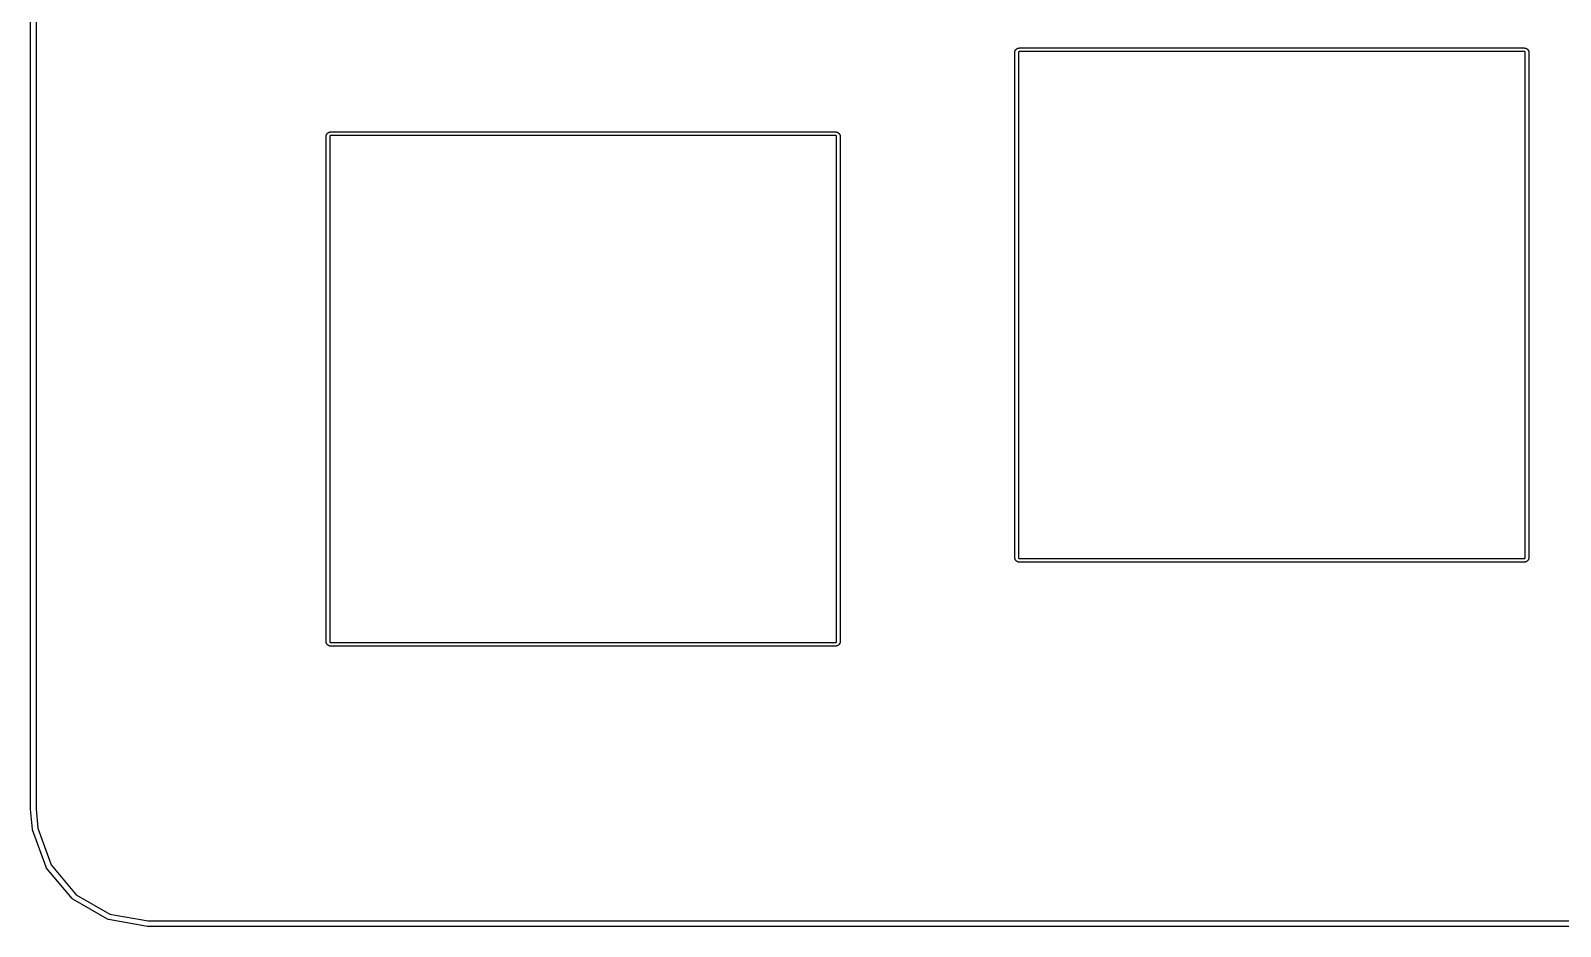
# Model space of a CAD drawing. Extents: x 69 to 219, y -146 to -41.
# Drawn here: x 69.14 to 111.46, y -135.97 to -111.19 of the extents above; entities that cross this region are included whole.
import ezdxf

# ---------------------------------------------------------------- set-up
doc = ezdxf.new("R2010")
doc.units = 0
doc.header["$MEASUREMENT"] = 0
doc.layers.add('BLACK', color=7, linetype='CONTINUOUS')

msp = doc.modelspace()

# ---------------------------------------------------------------- linework, layer by layer
at = {"layer": 'Black'}
for p, q in [((69.14, -131.445), (69.14, -84.455)), ((69.29, -84.455), (69.29, -131.445)), ((96.3837, -111.73), (96.3878, -111.723)), ((96.3878, -111.723), (96.3891, -111.721)), ((96.3891, -111.721), (96.3902, -111.719)), ((96.3902, -111.719), (96.3909, -111.719)), ((96.3909, -111.719), (96.3912, -111.718)), ((96.3912, -111.718), (96.3964, -111.712)), ((96.3964, -111.712), (96.4013, -111.706)), ((96.4013, -111.706), (96.4021, -111.705)), ((96.4021, -111.705), (96.4028, -111.705)), ((96.4028, -111.705), (96.4041, -111.704)), ((96.4041, -111.704), (96.4052, -111.702)), ((96.4052, -111.702), (96.4057, -111.702)), ((96.4057, -111.702), (96.4061, -111.701)), ((96.4061, -111.701), (96.4124, -111.696)), ((96.4124, -111.696), (96.4186, -111.691)), ((96.4186, -111.691), (96.4189, -111.691)), ((96.4189, -111.691), (96.4214, -111.69)), ((96.4189, -111.691), (96.4189, -111.691)), ((96.4214, -111.69), (96.4234, -111.687)), ((96.4234, -111.687), (96.4285, -111.685)), ((96.4285, -111.685), (96.4332, -111.681)), ((96.4332, -111.681), (96.4361, -111.681)), ((96.4361, -111.681), (96.4388, -111.679)), ((96.4388, -111.679), (96.441, -111.679)), ((96.441, -111.679), (96.443, -111.678)), ((96.443, -111.678), (96.4508, -111.675)), ((96.4508, -111.675), (96.4565, -111.673)), ((96.4565, -111.673), (96.457, -111.673)), ((96.457, -111.673), (96.4584, -111.673)), ((96.4584, -111.673), (96.4585, -111.673)), ((96.4585, -111.673), (96.4586, -111.673)), ((96.4586, -111.673), (96.4595, -111.672)), ((96.4595, -111.672), (96.4617, -111.671)), ((96.4617, -111.671), (96.4678, -111.67)), ((96.4678, -111.67), (96.4737, -111.668)), ((96.4737, -111.668), (96.4763, -111.668)), ((96.4763, -111.668), (96.4788, -111.668)), ((96.4788, -111.668), (96.4817, -111.668)), ((96.4817, -111.668), (96.4844, -111.668)), ((96.4844, -111.668), (96.4882, -111.668)), ((96.4882, -111.668), (96.492, -111.667)), ((96.492, -111.667), (110.462, -111.667)), ((110.462, -111.667), (110.466, -111.668)), ((110.466, -111.668), (110.469, -111.668)), ((110.469, -111.668), (110.473, -111.668)), ((110.473, -111.668), (110.475, -111.668)), ((110.475, -111.668), (110.476, -111.668)), ((110.476, -111.668), (110.478, -111.668)), ((110.478, -111.668), (110.485, -111.67)), ((110.485, -111.67), (110.492, -111.671)), ((110.492, -111.671), (110.493, -111.672)), ((110.493, -111.672), (110.495, -111.672)), ((110.495, -111.672), (110.496, -111.673)), ((110.496, -111.673), (110.496, -111.673)), ((110.496, -111.673), (110.503, -111.675)), ((110.503, -111.675), (110.51, -111.677)), ((110.51, -111.677), (110.513, -111.679)), ((110.513, -111.679), (110.516, -111.68)), ((110.516, -111.68), (110.518, -111.681)), ((110.518, -111.681), (110.521, -111.682)), ((110.521, -111.682), (110.526, -111.685)), ((110.526, -111.685), (110.531, -111.688)), ((110.531, -111.688), (110.533, -111.69)), ((110.533, -111.69), (110.535, -111.692)), ((110.535, -111.692), (110.535, -111.692)), ((110.535, -111.692), (110.537, -111.692)), ((110.537, -111.692), (110.542, -111.697)), ((110.542, -111.697), (110.547, -111.701)), ((110.547, -111.701), (110.548, -111.702)), ((110.548, -111.702), (110.55, -111.704)), ((110.55, -111.704), (110.551, -111.704)), ((110.551, -111.704), (110.551, -111.705)), ((110.551, -111.705), (110.556, -111.711)), ((110.556, -111.711), (110.562, -111.716)), ((110.562, -111.716), (110.564, -111.72)), ((110.564, -111.72), (110.567, -111.724)), ((96.3658, -111.793), (96.3667, -111.788)), ((96.3658, -125.763), (96.3658, -111.793)), ((96.3667, -111.788), (96.3668, -111.783)), ((96.3668, -111.783), (96.367, -111.782)), ((96.367, -111.779), (96.3686, -111.771)), ((96.3671, -111.78), (96.367, -111.779)), ((96.367, -111.782), (96.367, -111.78)), ((96.367, -111.78), (96.3671, -111.78)), ((96.3686, -111.771), (96.37, -111.763)), ((96.37, -111.763), (96.3702, -111.763)), ((96.3702, -111.763), (96.3703, -111.762)), ((96.3703, -111.762), (96.3707, -111.761)), ((96.3707, -111.761), (96.371, -111.759)), ((96.371, -111.759), (96.3711, -111.759)), ((96.3711, -111.759), (96.3739, -111.751)), ((96.3711, -111.759), (96.3711, -111.759)), ((96.3739, -111.751), (96.3766, -111.743)), ((96.3766, -111.743), (96.3768, -111.743)), ((96.3768, -111.743), (96.3769, -111.742)), ((96.3769, -111.742), (96.3785, -111.74)), ((96.3785, -111.74), (96.3794, -111.737)), ((96.3794, -111.737), (96.3837, -111.73)), ((96.466, -111.797), (96.4658, -111.798)), ((96.4658, -111.798), (96.4658, -125.759)), ((96.4661, -111.792), (96.466, -111.797)), ((96.467, -111.787), (96.4661, -111.792)), ((96.4685, -111.782), (96.467, -111.787)), ((96.467, -111.787), (96.467, -111.787)), ((96.4686, -111.782), (96.4685, -111.782)), ((96.4701, -111.78), (96.4686, -111.782)), ((96.4705, -111.779), (96.4701, -111.78)), ((96.4709, -111.778), (96.4705, -111.779)), ((96.4705, -111.779), (96.4705, -111.779)), ((96.473, -111.776), (96.4709, -111.778)), ((96.4753, -111.774), (96.473, -111.776)), ((96.4778, -111.772), (96.4753, -111.774)), ((96.4797, -111.77), (96.4778, -111.772)), ((96.4801, -111.77), (96.4797, -111.77)), ((96.4826, -111.77), (96.4801, -111.77)), ((96.4832, -111.769), (96.4826, -111.77)), ((96.4872, -111.768), (96.4832, -111.769)), ((96.4832, -111.769), (96.4832, -111.769)), ((96.4897, -111.767), (96.4872, -111.768)), ((96.4931, -111.767), (96.4897, -111.767)), ((96.4958, -111.767), (96.4931, -111.767)), ((110.458, -111.767), (96.4958, -111.767)), ((110.462, -111.767), (110.458, -111.767)), ((110.464, -111.767), (110.462, -111.767)), ((110.468, -111.768), (110.464, -111.767)), ((110.471, -111.769), (110.468, -111.768)), ((110.472, -111.77), (110.471, -111.769)), ((110.474, -111.77), (110.472, -111.77)), ((110.476, -111.772), (110.474, -111.77)), ((110.48, -111.775), (110.476, -111.772)), ((110.482, -111.777), (110.48, -111.775)), ((110.48, -111.775), (110.48, -111.775)), ((110.482, -111.778), (110.482, -111.777)), ((110.484, -111.779), (110.482, -111.778)), ((110.485, -111.781), (110.484, -111.779)), ((110.486, -111.783), (110.485, -111.781)), ((110.485, -111.781), (110.485, -111.781)), ((110.487, -111.785), (110.486, -111.783)), ((110.487, -111.786), (110.487, -111.785)), ((110.487, -111.785), (110.487, -111.785)), ((110.487, -111.787), (110.487, -111.786)), ((110.488, -111.791), (110.487, -111.787)), ((110.488, -111.795), (110.488, -111.791)), ((110.488, -111.797), (110.488, -111.795)), ((110.488, -125.759), (110.488, -111.797)), ((110.567, -111.724), (110.567, -111.724)), ((110.567, -111.724), (110.567, -111.724)), ((110.567, -111.724), (110.571, -111.731)), ((110.571, -111.731), (110.575, -111.739)), ((110.575, -111.739), (110.576, -111.739)), ((110.576, -111.739), (110.577, -111.742)), ((110.577, -111.742), (110.578, -111.743)), ((110.578, -111.743), (110.58, -111.749)), ((110.58, -111.749), (110.583, -111.755)), ((110.583, -111.755), (110.583, -111.758)), ((110.583, -111.758), (110.583, -111.76)), ((110.583, -111.76), (110.584, -111.762)), ((110.584, -111.762), (110.584, -111.764)), ((110.584, -111.764), (110.586, -111.772)), ((110.586, -111.772), (110.587, -111.78)), ((110.587, -111.78), (110.587, -111.783)), ((110.587, -111.783), (110.587, -111.785)), ((110.587, -111.785), (110.587, -111.789)), ((110.587, -111.789), (110.588, -111.793)), ((110.588, -111.793), (110.588, -125.763)), ((77.3137, -114.115), (77.3145, -114.111)), ((77.3137, -128.085), (77.3137, -114.115)), ((77.3145, -114.106), (77.3148, -114.104)), ((77.3145, -114.111), (77.3145, -114.106)), ((77.3148, -114.101), (77.3164, -114.093)), ((77.3149, -114.102), (77.3148, -114.101)), ((77.3148, -114.104), (77.3148, -114.102)), ((77.3148, -114.102), (77.3149, -114.102)), ((77.3164, -114.093), (77.3178, -114.085)), ((77.3178, -114.085), (77.318, -114.085)), ((77.318, -114.085), (77.3181, -114.084)), ((77.3181, -114.084), (77.3187, -114.083)), ((77.3187, -114.083), (77.319, -114.081)), ((77.319, -114.081), (77.3218, -114.073)), ((77.3218, -114.073), (77.3245, -114.065)), ((77.3245, -114.065), (77.3261, -114.062)), ((77.3261, -114.062), (77.3272, -114.059)), ((77.3272, -114.059), (77.3316, -114.052)), ((77.3316, -114.052), (77.336, -114.044)), ((77.336, -114.044), (77.3369, -114.043)), ((77.3369, -114.043), (77.3377, -114.042)), ((77.3377, -114.042), (77.3385, -114.041)), ((77.3385, -114.041), (77.339, -114.04)), ((77.339, -114.04), (77.344, -114.034)), ((77.344, -114.034), (77.3486, -114.028)), ((77.3486, -114.028), (77.3497, -114.028)), ((77.3497, -114.028), (77.3506, -114.027)), ((77.3506, -114.027), (77.3519, -114.026)), ((77.3519, -114.026), (77.353, -114.024)), ((77.353, -114.024), (77.3537, -114.024)), ((77.3537, -114.024), (77.3541, -114.023)), ((77.3541, -114.023), (77.3604, -114.018)), ((77.3604, -114.018), (77.3664, -114.013)), ((77.3664, -114.013), (77.3669, -114.013)), ((77.3669, -114.013), (77.3692, -114.012)), ((77.3692, -114.012), (77.3711, -114.01)), ((77.3711, -114.01), (77.3763, -114.007)), ((77.3763, -114.007), (77.3811, -114.003)), ((77.3811, -114.003), (77.3839, -114.003)), ((77.3839, -114.003), (77.3864, -114.001)), ((77.3864, -114.001), (77.3887, -114.001)), ((77.3887, -114.001), (77.3908, -114)), ((77.3908, -114), (77.3986, -113.997)), ((77.3986, -113.997), (77.4046, -113.995)), ((77.4046, -113.995), (77.4052, -113.995)), ((77.4052, -113.995), (77.4075, -113.994)), ((77.4075, -113.994), (77.4096, -113.993)), ((77.4096, -113.993), (77.4158, -113.992)), ((77.414, -114.118), (77.4137, -114.12)), ((77.4137, -114.12), (77.4137, -128.081)), ((77.4148, -114.109), (77.414, -114.113)), ((77.414, -114.113), (77.414, -114.118)), ((77.4164, -114.104), (77.4148, -114.109)), ((77.4148, -114.109), (77.4148, -114.109)), ((77.4158, -113.992), (77.4219, -113.99)), ((77.4165, -114.104), (77.4164, -114.104)), ((77.4164, -114.104), (77.4164, -114.104)), ((77.4188, -114.1), (77.4165, -114.104)), ((77.4207, -114.098), (77.4188, -114.1)), ((77.4224, -114.096), (77.4207, -114.098)), ((77.4207, -114.098), (77.4207, -114.098)), ((77.4219, -113.99), (77.4243, -113.99)), ((77.4256, -114.094), (77.4224, -114.096)), ((77.4243, -113.99), (77.4267, -113.99)), ((77.4277, -114.092), (77.4256, -114.094)), ((77.4267, -113.99), (77.4295, -113.99)), ((77.4279, -114.092), (77.4277, -114.092)), ((77.4304, -114.092), (77.4279, -114.092)), ((77.4295, -113.99), (77.4324, -113.99)), ((77.431, -114.091), (77.4304, -114.092)), ((77.4348, -114.09), (77.431, -114.091)), ((77.431, -114.091), (77.431, -114.091)), ((77.4324, -113.99), (77.4362, -113.99)), ((77.4375, -114.089), (77.4348, -114.09)), ((77.4362, -113.99), (77.4399, -113.989)), ((77.4408, -114.089), (77.4375, -114.089)), ((77.4399, -113.989), (91.4099, -113.989)), ((77.4437, -114.089), (77.4408, -114.089)), ((91.4061, -114.089), (77.4437, -114.089)), ((91.409, -114.089), (91.4061, -114.089)), ((91.4123, -114.089), (91.409, -114.089)), ((91.4099, -113.989), (91.4136, -113.99)), ((91.4149, -114.09), (91.4123, -114.089)), ((91.4136, -113.99), (91.4174, -113.99)), ((91.4185, -114.091), (91.4149, -114.09)), ((91.4174, -113.99), (91.4203, -113.99)), ((91.4187, -114.091), (91.4185, -114.091)), ((91.42, -114.092), (91.4187, -114.091)), ((91.4218, -114.092), (91.42, -114.092)), ((91.4203, -113.99), (91.4231, -113.99)), ((91.4221, -114.092), (91.4218, -114.092)), ((91.4242, -114.094), (91.4221, -114.092)), ((91.4221, -114.092), (91.4221, -114.092)), ((91.4231, -113.99), (91.4255, -113.99)), ((91.4274, -114.096), (91.4242, -114.094)), ((91.4255, -113.99), (91.4279, -113.99)), ((91.429, -114.098), (91.4274, -114.096)), ((91.4279, -113.99), (91.434, -113.992)), ((91.4295, -114.098), (91.429, -114.098)), ((91.431, -114.1), (91.4295, -114.098)), ((91.4332, -114.104), (91.431, -114.1)), ((91.4349, -114.109), (91.4332, -114.104)), ((91.434, -113.992), (91.4402, -113.993)), ((91.4358, -114.114), (91.4349, -114.109)), ((91.4349, -114.109), (91.4349, -114.109)), ((91.4359, -114.119), (91.4358, -114.114)), ((91.4361, -114.12), (91.4359, -114.119)), ((91.4361, -128.081), (91.4361, -114.12)), ((91.4402, -113.993), (91.4423, -113.994)), ((91.4423, -113.994), (91.4446, -113.995)), ((91.4446, -113.995), (91.4453, -113.995)), ((91.4453, -113.995), (91.4512, -113.997)), ((91.4512, -113.997), (91.4589, -114)), ((91.4589, -114), (91.4609, -114.001)), ((91.4609, -114.001), (91.4631, -114.001)), ((91.4631, -114.001), (91.4658, -114.003)), ((91.4658, -114.003), (91.4687, -114.003)), ((91.4687, -114.003), (91.4734, -114.007)), ((91.4734, -114.007), (91.4785, -114.009)), ((91.4785, -114.009), (91.4805, -114.012)), ((91.4805, -114.012), (91.483, -114.013)), ((91.483, -114.013), (91.4831, -114.013)), ((91.4831, -114.013), (91.4839, -114.014)), ((91.4839, -114.014), (91.4897, -114.019)), ((91.4897, -114.019), (91.4957, -114.023)), ((91.4957, -114.023), (91.4963, -114.024)), ((91.4963, -114.024), (91.4972, -114.025)), ((91.4972, -114.025), (91.4979, -114.026)), ((91.4979, -114.026), (91.4988, -114.026)), ((91.4988, -114.026), (91.4999, -114.028)), ((91.4999, -114.028), (91.5012, -114.028)), ((91.5012, -114.028), (91.5057, -114.034)), ((91.5057, -114.034), (91.5105, -114.039)), ((91.5105, -114.039), (91.5111, -114.041)), ((91.5111, -114.041), (91.5121, -114.042)), ((91.5121, -114.042), (91.5129, -114.043)), ((91.5129, -114.043), (91.5138, -114.044)), ((91.5138, -114.044), (91.5182, -114.052)), ((91.5182, -114.052), (91.5226, -114.059)), ((91.5226, -114.059), (91.5237, -114.062)), ((91.5237, -114.062), (91.5253, -114.065)), ((91.5253, -114.065), (91.5253, -114.065)), ((91.5253, -114.065), (91.5253, -114.065)), ((91.5253, -114.065), (91.5253, -114.065)), ((91.5253, -114.065), (91.528, -114.073)), ((91.528, -114.073), (91.5309, -114.081)), ((91.5309, -114.081), (91.5312, -114.083)), ((91.5312, -114.083), (91.5316, -114.084)), ((91.5316, -114.084), (91.5317, -114.085)), ((91.5317, -114.085), (91.5319, -114.085)), ((91.5319, -114.085), (91.5333, -114.093)), ((91.5333, -114.093), (91.5349, -114.101)), ((91.5349, -114.101), (91.5348, -114.102)), ((91.5348, -114.102), (91.5349, -114.102)), ((91.5349, -114.102), (91.5349, -114.104)), ((91.5349, -114.104), (91.5351, -114.105)), ((91.5351, -114.105), (91.5352, -114.11)), ((91.5352, -114.11), (91.5361, -114.115)), ((91.5361, -114.115), (91.5361, -128.085)), ((96.3665, -125.767), (96.3658, -125.763)), ((96.3665, -125.771), (96.3665, -125.767)), ((96.367, -125.774), (96.3665, -125.771)), ((96.367, -125.777), (96.367, -125.774)), ((96.367, -125.778), (96.3671, -125.777)), ((96.3671, -125.777), (96.367, -125.777)), ((96.3686, -125.786), (96.367, -125.778)), ((96.37, -125.794), (96.3686, -125.786)), ((96.3702, -125.794), (96.37, -125.794)), ((96.3703, -125.795), (96.3702, -125.794)), ((96.371, -125.797), (96.3703, -125.795)), ((96.3712, -125.798), (96.371, -125.797)), ((96.3741, -125.806), (96.3712, -125.798)), ((96.3769, -125.814), (96.3741, -125.806)), ((96.3785, -125.816), (96.3769, -125.814)), ((96.3794, -125.819), (96.3785, -125.816)), ((96.3826, -125.824), (96.3794, -125.819)), ((96.3851, -125.83), (96.3826, -125.824)), ((96.3892, -125.835), (96.3851, -125.83)), ((96.3924, -125.84), (96.3892, -125.835)), ((96.3958, -125.844), (96.3924, -125.84)), ((96.3987, -125.848), (96.3958, -125.844)), ((96.4023, -125.851), (96.3987, -125.848)), ((96.4052, -125.855), (96.4023, -125.851)), ((96.4057, -125.855), (96.4052, -125.855)), ((96.4061, -125.856), (96.4057, -125.855)), ((96.4124, -125.861), (96.4061, -125.856)), ((96.4186, -125.866), (96.4124, -125.861)), ((96.4193, -125.866), (96.4186, -125.866)), ((96.4198, -125.866), (96.4193, -125.866)), ((96.4215, -125.867), (96.4198, -125.866)), ((96.423, -125.868), (96.4215, -125.867)), ((96.4279, -125.871), (96.423, -125.868)), ((96.4324, -125.874), (96.4279, -125.871)), ((96.438, -125.877), (96.4324, -125.874)), ((96.443, -125.879), (96.438, -125.877)), ((96.4508, -125.882), (96.443, -125.879)), ((96.4585, -125.884), (96.4508, -125.882)), ((96.4611, -125.885), (96.4585, -125.884)), ((96.4634, -125.886), (96.4611, -125.885)), ((96.4712, -125.887), (96.4634, -125.886)), ((96.4658, -125.759), (96.4663, -125.762)), ((96.4663, -125.762), (96.4663, -125.766)), ((96.4663, -125.766), (96.467, -125.77)), ((96.467, -125.77), (96.4673, -125.77)), ((96.4673, -125.77), (96.4686, -125.774)), ((96.4686, -125.774), (96.4705, -125.777)), ((96.4705, -125.777), (96.4706, -125.777)), ((96.4706, -125.777), (96.4713, -125.778)), ((96.4769, -125.888), (96.4712, -125.887)), ((96.4713, -125.778), (96.4714, -125.779)), ((96.4714, -125.779), (96.4716, -125.779)), ((96.4716, -125.779), (96.4723, -125.78)), ((96.4723, -125.78), (96.4738, -125.781)), ((96.4738, -125.781), (96.475, -125.783)), ((96.475, -125.783), (96.4753, -125.783)), ((96.4753, -125.783), (96.4757, -125.784)), ((96.4757, -125.784), (96.4797, -125.786)), ((96.4773, -125.888), (96.4769, -125.888)), ((96.4783, -125.888), (96.4773, -125.888)), ((96.4788, -125.888), (96.4783, -125.888)), ((96.479, -125.888), (96.4788, -125.888)), ((96.4847, -125.889), (96.479, -125.888)), ((96.4797, -125.786), (96.4804, -125.786)), ((96.4804, -125.786), (96.4817, -125.787)), ((96.4817, -125.787), (96.4824, -125.787)), ((96.4824, -125.787), (96.4826, -125.787)), ((96.4826, -125.787), (96.4832, -125.788)), ((96.4832, -125.788), (96.4832, -125.788)), ((96.4832, -125.788), (96.4839, -125.788)), ((96.4839, -125.788), (96.485, -125.788)), ((96.492, -125.89), (96.4847, -125.889)), ((96.485, -125.788), (96.4855, -125.788)), ((96.4855, -125.788), (96.4875, -125.788)), ((96.4875, -125.788), (96.4879, -125.788)), ((96.4879, -125.788), (96.4881, -125.788)), ((96.4881, -125.788), (96.4928, -125.789)), ((110.462, -125.89), (96.492, -125.89)), ((96.4928, -125.789), (96.4985, -125.79)), ((96.4985, -125.79), (110.455, -125.79)), ((110.455, -125.79), (110.462, -125.789)), ((110.455, -125.79), (110.455, -125.79)), ((110.462, -125.789), (110.466, -125.788)), ((110.469, -125.889), (110.462, -125.89)), ((110.466, -125.788), (110.468, -125.788)), ((110.468, -125.788), (110.471, -125.788)), ((110.476, -125.888), (110.469, -125.889)), ((110.471, -125.788), (110.472, -125.787)), ((110.472, -125.787), (110.473, -125.787)), ((110.473, -125.787), (110.474, -125.786)), ((110.474, -125.786), (110.478, -125.783)), ((110.478, -125.888), (110.476, -125.888)), ((110.478, -125.783), (110.48, -125.782)), ((110.478, -125.783), (110.478, -125.783)), ((110.482, -125.887), (110.478, -125.888)), ((110.48, -125.782), (110.483, -125.779)), ((110.489, -125.886), (110.482, -125.887)), ((110.483, -125.778), (110.486, -125.773)), ((110.483, -125.779), (110.483, -125.778)), ((110.486, -125.773), (110.487, -125.77)), ((110.487, -125.77), (110.488, -125.766)), ((110.487, -125.77), (110.487, -125.77)), ((110.488, -125.763), (110.488, -125.759)), ((110.488, -125.766), (110.488, -125.763)), ((110.493, -125.885), (110.489, -125.886)), ((110.496, -125.884), (110.493, -125.885)), ((110.503, -125.882), (110.496, -125.884)), ((110.51, -125.88), (110.503, -125.882)), ((110.516, -125.877), (110.51, -125.88)), ((110.522, -125.874), (110.516, -125.877)), ((110.516, -125.877), (110.516, -125.877)), ((110.527, -125.871), (110.522, -125.874)), ((110.531, -125.868), (110.527, -125.871)), ((110.532, -125.867), (110.531, -125.868)), ((110.533, -125.867), (110.532, -125.867)), ((110.535, -125.865), (110.533, -125.867)), ((110.537, -125.865), (110.535, -125.865)), ((110.542, -125.86), (110.537, -125.865)), ((110.547, -125.856), (110.542, -125.86)), ((110.548, -125.855), (110.547, -125.856)), ((110.55, -125.853), (110.548, -125.855)), ((110.552, -125.85), (110.55, -125.853)), ((110.555, -125.847), (110.552, -125.85)), ((110.557, -125.845), (110.555, -125.847)), ((110.559, -125.843), (110.557, -125.845)), ((110.563, -125.838), (110.559, -125.843)), ((110.564, -125.836), (110.563, -125.838)), ((110.566, -125.835), (110.564, -125.836)), ((110.57, -125.829), (110.566, -125.835)), ((110.572, -125.823), (110.57, -125.829)), ((110.575, -125.818), (110.572, -125.823)), ((110.576, -125.817), (110.575, -125.818)), ((110.578, -125.814), (110.576, -125.815)), ((110.576, -125.815), (110.576, -125.817)), ((110.58, -125.807), (110.578, -125.814)), ((110.583, -125.801), (110.58, -125.807)), ((110.584, -125.795), (110.583, -125.797)), ((110.583, -125.797), (110.583, -125.799)), ((110.583, -125.799), (110.583, -125.801)), ((110.586, -125.785), (110.584, -125.793)), ((110.584, -125.793), (110.584, -125.795)), ((110.587, -125.777), (110.586, -125.785)), ((110.588, -125.763), (110.587, -125.767)), ((110.587, -125.767), (110.587, -125.77)), ((110.587, -125.77), (110.587, -125.774)), ((110.587, -125.774), (110.587, -125.777)), ((77.3144, -128.089), (77.3137, -128.085)), ((77.3143, -128.093), (77.3144, -128.089)), ((77.3148, -128.096), (77.3143, -128.093)), ((77.3148, -128.099), (77.3148, -128.096)), ((77.3148, -128.1), (77.3149, -128.099)), ((77.3149, -128.099), (77.3148, -128.099)), ((77.3164, -128.108), (77.3148, -128.1)), ((77.3178, -128.116), (77.3164, -128.108)), ((77.318, -128.116), (77.3178, -128.116)), ((77.3181, -128.117), (77.318, -128.116)), ((77.3189, -128.119), (77.3181, -128.117)), ((77.3193, -128.121), (77.3189, -128.119)), ((77.322, -128.128), (77.3193, -128.121)), ((77.3245, -128.135), (77.322, -128.128)), ((77.3261, -128.138), (77.3245, -128.135)), ((77.3272, -128.141), (77.3261, -128.138)), ((77.3316, -128.148), (77.3272, -128.141)), ((77.336, -128.156), (77.3316, -128.148)), ((77.3369, -128.157), (77.336, -128.156)), ((77.3377, -128.158), (77.3369, -128.157)), ((77.3423, -128.164), (77.3377, -128.158)), ((77.3465, -128.17), (77.3423, -128.164)), ((77.3501, -128.173), (77.3465, -128.17)), ((77.353, -128.177), (77.3501, -128.173)), ((77.3537, -128.177), (77.353, -128.177)), ((77.3541, -128.178), (77.3537, -128.177)), ((77.3604, -128.183), (77.3541, -128.178)), ((77.3664, -128.188), (77.3604, -128.183)), ((77.3672, -128.188), (77.3664, -128.188)), ((77.3679, -128.188), (77.3672, -128.188)), ((77.3695, -128.189), (77.3679, -128.188)), ((77.3709, -128.19), (77.3695, -128.189)), ((77.3757, -128.193), (77.3709, -128.19)), ((77.38, -128.196), (77.3757, -128.193)), ((77.3856, -128.199), (77.38, -128.196)), ((77.3908, -128.201), (77.3856, -128.199)), ((77.3986, -128.204), (77.3908, -128.201)), ((77.4063, -128.206), (77.3986, -128.204)), ((77.409, -128.207), (77.4063, -128.206)), ((77.4116, -128.208), (77.409, -128.207)), ((77.4192, -128.209), (77.4116, -128.208)), ((77.4137, -128.081), (77.4142, -128.084)), ((77.4142, -128.084), (77.4141, -128.088)), ((77.4141, -128.088), (77.4147, -128.092)), ((77.4147, -128.092), (77.4148, -128.092)), ((77.4148, -128.092), (77.4154, -128.093)), ((77.4154, -128.093), (77.4165, -128.096)), ((77.4165, -128.096), (77.4188, -128.1)), ((77.4188, -128.1), (77.4212, -128.103)), ((77.4267, -128.21), (77.4192, -128.209)), ((77.4212, -128.103), (77.4216, -128.103)), ((77.4216, -128.103), (77.4228, -128.105)), ((77.4228, -128.105), (77.4234, -128.105)), ((77.4234, -128.105), (77.4276, -128.108)), ((77.4295, -128.21), (77.4267, -128.21)), ((77.4276, -128.108), (77.4284, -128.108)), ((77.4284, -128.108), (77.4298, -128.109)), ((77.4324, -128.21), (77.4295, -128.21)), ((77.4298, -128.109), (77.4303, -128.109)), ((77.4303, -128.109), (77.4304, -128.109)), ((77.4304, -128.109), (77.431, -128.11)), ((77.431, -128.11), (77.431, -128.11)), ((77.431, -128.11), (77.4316, -128.11)), ((77.4316, -128.11), (77.433, -128.11)), ((77.4362, -128.21), (77.4324, -128.21)), ((77.433, -128.11), (77.4333, -128.11)), ((77.4333, -128.11), (77.4344, -128.11)), ((77.4344, -128.11), (77.4355, -128.11)), ((77.4355, -128.11), (77.4359, -128.11)), ((77.4359, -128.11), (77.437, -128.111)), ((77.4399, -128.211), (77.4362, -128.21)), ((77.437, -128.111), (77.4408, -128.111)), ((91.4099, -128.211), (77.4399, -128.211)), ((77.4408, -128.111), (77.4437, -128.111)), ((77.4437, -128.111), (91.4061, -128.111)), ((91.4061, -128.111), (91.409, -128.111)), ((91.409, -128.111), (91.4128, -128.111)), ((91.4136, -128.21), (91.4099, -128.211)), ((91.4128, -128.111), (91.4139, -128.11)), ((91.4174, -128.21), (91.4136, -128.21)), ((91.4139, -128.11), (91.4143, -128.11)), ((91.4143, -128.11), (91.4154, -128.11)), ((91.4154, -128.11), (91.4165, -128.11)), ((91.4165, -128.11), (91.4168, -128.11)), ((91.4168, -128.11), (91.4181, -128.11)), ((91.4203, -128.21), (91.4174, -128.21)), ((91.4181, -128.11), (91.4185, -128.11)), ((91.4185, -128.11), (91.4187, -128.11)), ((91.4187, -128.11), (91.4195, -128.109)), ((91.4195, -128.109), (91.4202, -128.109)), ((91.4202, -128.109), (91.4215, -128.108)), ((91.4231, -128.21), (91.4203, -128.21)), ((91.4215, -128.108), (91.4222, -128.108)), ((91.4222, -128.108), (91.4264, -128.105)), ((91.4306, -128.209), (91.4231, -128.21)), ((91.4264, -128.105), (91.4269, -128.105)), ((91.4269, -128.105), (91.4284, -128.103)), ((91.4284, -128.103), (91.4289, -128.103)), ((91.4289, -128.103), (91.431, -128.1)), ((91.4382, -128.208), (91.4306, -128.209)), ((91.431, -128.1), (91.4333, -128.096)), ((91.4333, -128.096), (91.4344, -128.093)), ((91.4344, -128.093), (91.4349, -128.092)), ((91.4349, -128.092), (91.4356, -128.088)), ((91.4356, -128.084), (91.4361, -128.081)), ((91.4356, -128.088), (91.4356, -128.084)), ((91.4408, -128.207), (91.4382, -128.208)), ((91.4435, -128.206), (91.4408, -128.207)), ((91.4512, -128.204), (91.4435, -128.206)), ((91.4589, -128.201), (91.4512, -128.204)), ((91.4639, -128.199), (91.4589, -128.201)), ((91.4695, -128.196), (91.4639, -128.199)), ((91.474, -128.193), (91.4695, -128.196)), ((91.4789, -128.19), (91.474, -128.193)), ((91.4803, -128.189), (91.4789, -128.19)), ((91.4819, -128.188), (91.4803, -128.189)), ((91.4828, -128.188), (91.4819, -128.188)), ((91.4839, -128.187), (91.4828, -128.188)), ((91.4897, -128.182), (91.4839, -128.187)), ((91.4957, -128.178), (91.4897, -128.182)), ((91.4963, -128.177), (91.4957, -128.178)), ((91.4972, -128.176), (91.4963, -128.177)), ((91.4997, -128.173), (91.4972, -128.176)), ((91.503, -128.17), (91.4997, -128.173)), ((91.5074, -128.164), (91.503, -128.17)), ((91.5121, -128.158), (91.5074, -128.164)), ((91.5129, -128.157), (91.5121, -128.158)), ((91.5138, -128.156), (91.5129, -128.157)), ((91.5182, -128.148), (91.5138, -128.156)), ((91.5226, -128.141), (91.5182, -128.148)), ((91.5237, -128.138), (91.5226, -128.141)), ((91.5253, -128.135), (91.5237, -128.138)), ((91.5279, -128.128), (91.5253, -128.135)), ((91.5307, -128.12), (91.5279, -128.128)), ((91.5309, -128.119), (91.5307, -128.12)), ((91.5316, -128.117), (91.5309, -128.119)), ((91.5317, -128.116), (91.5316, -128.117)), ((91.5319, -128.116), (91.5317, -128.116)), ((91.5333, -128.108), (91.5319, -128.116)), ((91.5349, -128.1), (91.5333, -128.108)), ((91.5349, -128.099), (91.5348, -128.099)), ((91.5348, -128.099), (91.5349, -128.1)), ((91.5354, -128.093), (91.5349, -128.096)), ((91.5349, -128.096), (91.5349, -128.099)), ((91.5361, -128.085), (91.5354, -128.089)), ((91.5354, -128.089), (91.5354, -128.093)), ((69.14, -132.715), (69.14, -131.445)), ((69.29, -131.445), (69.29, -132.712)), ((69.1406, -132.718), (69.14, -132.715)), ((69.1403, -132.722), (69.1406, -132.718)), ((69.1885, -133.273), (69.1403, -132.722)), ((69.29, -132.712), (69.3371, -133.25)), ((69.1911, -133.282), (69.1885, -133.273)), ((69.1928, -133.292), (69.1911, -133.282)), ((69.5699, -134.328), (69.1928, -133.292)), ((69.3371, -133.25), (69.7063, -134.264)), ((69.5829, -134.351), (69.5699, -134.328)), ((70.2917, -135.195), (69.5829, -134.351)), ((69.5829, -134.351), (69.5829, -134.351)), ((69.7063, -134.264), (70.3981, -135.089)), ((70.3116, -135.212), (70.2917, -135.195)), ((70.2917, -135.195), (70.2917, -135.195)), ((71.2666, -135.763), (70.3116, -135.212)), ((70.3981, -135.089), (71.3301, -135.627)), ((71.2911, -135.772), (71.2666, -135.763)), ((72.377, -135.964), (71.2911, -135.772)), ((71.3301, -135.627), (72.3966, -135.815)), ((72.3966, -135.815), (73.66, -135.815)), ((73.66, -135.815), (101.6, -135.815)), ((101.6, -135.815), (172.085, -135.815)), ((72.3835, -135.964), (72.377, -135.964)), ((72.39, -135.965), (72.3835, -135.964)), ((73.66, -135.965), (72.39, -135.965)), ((101.6, -135.965), (73.66, -135.965)), ((172.085, -135.965), (101.6, -135.965))]:
    msp.add_line(p, q, dxfattribs=at)

doc.saveas('drawing.dxf')
